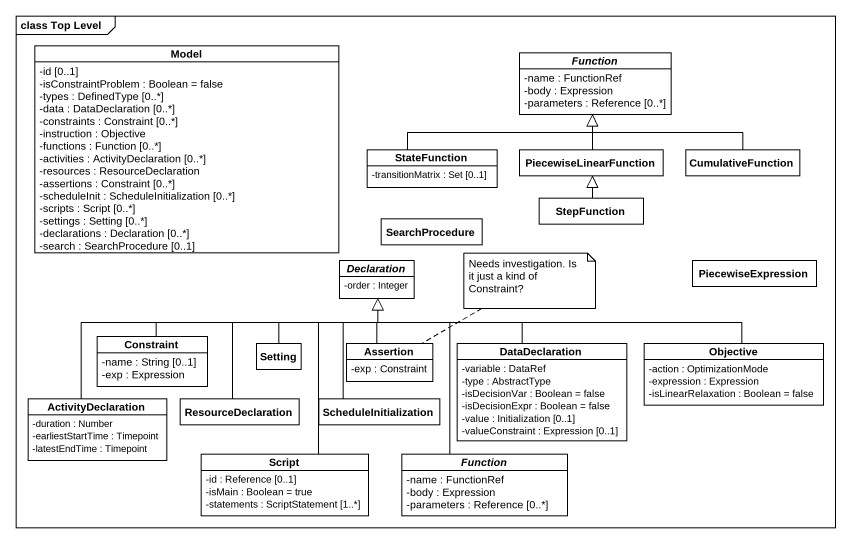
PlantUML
@startuml
mainframe class Top Level
hide circle
hide empty members
skinparam classAttributeIconSize 0
class Model {
  -id [0..1]
  -isConstraintProblem : Boolean = false
  -types : DefinedType [0..*]
  -data : DataDeclaration [0..*]
  -constraints : Constraint [0..*]
  -instruction : Objective
  -functions : Function [0..*]
  -activities : ActivityDeclaration [0..*]
  -resources : ResourceDeclaration
  -assertions : Constraint [0..*]
  -scheduleInit : ScheduleInitialization [0..*]
  -scripts : Script [0..*]
  -settings : Setting [0..*]
  -declarations : Declaration [0..*]
  -search : SearchProcedure [0..1]
}
abstract class Function {
  -name : FunctionRef
  -body : Expression
  -parameters : Reference [0..*]
}
class StateFunction {
  -transitionMatrix : Set [0..1]
}
class PiecewiseLinearFunction
class CumulativeFunction
class StepFunction
class SearchProcedure
abstract class Declaration {
  -order : Integer
}
class PiecewiseExpression
class Constraint {
  -name : String [0..1]
  -exp : Expression
}
class Setting
class Assertion {
  -exp : Constraint
}
class DataDeclaration {
  -variable : DataRef
  -type : AbstractType
  -isDecisionVar : Boolean = false
  -isDecisionExpr : Boolean = false
  -value : Initialization [0..1]
  -valueConstraint : Expression [0..1]
}
class Objective {
  -action : OptimizationMode
  -expression : Expression
  -isLinearRelaxation : Boolean = false
}
class ActivityDeclaration {
  -duration : Number
  -earliestStartTime : Timepoint
  -latestEndTime : Timepoint
}
class ResourceDeclaration
class ScheduleInitialization
class Script {
  -id : Reference [0..1]
  -isMain : Boolean = true
  -statements : ScriptStatement [1..*]
}
abstract class "Function" as Function_2 {
  -name : FunctionRef
  -body : Expression
  -parameters : Reference [0..*]
}
StateFunction -right-|> Function
PiecewiseLinearFunction -up-|> Function
CumulativeFunction -left-|> Function
StepFunction -up-|> PiecewiseLinearFunction
Constraint -right-|> Declaration
Setting -up-|> Declaration
Assertion -up-|> Declaration
DataDeclaration -up-|> Declaration
Objective -left-|> Declaration
ActivityDeclaration -right-|> Declaration
ResourceDeclaration -up-|> Declaration
ScheduleInitialization -up-|> Declaration
Script -up-|> Declaration
Function_2 -up-|> Declaration
note right of Assertion : Needs investigation. Is it just a kind of Constraint?
@enduml
